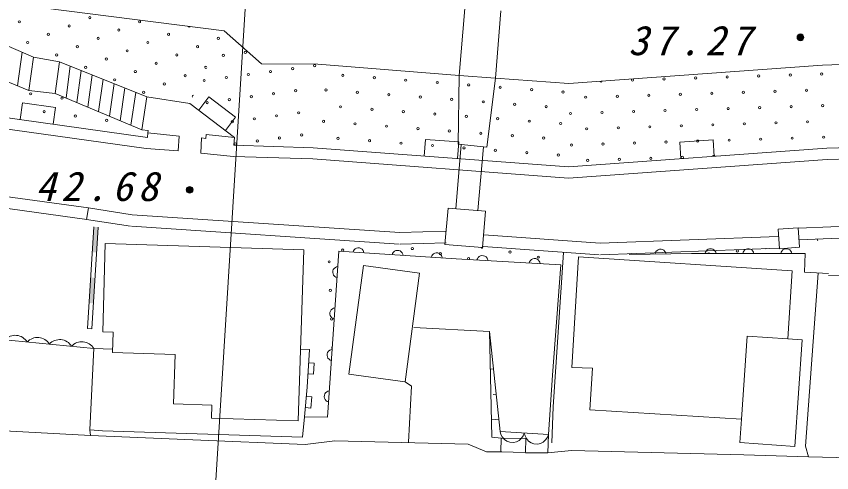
# Model space of a CAD drawing. Units: millimetres, scale not verified. Extents: x 40000 to 680000, y 20000 to 380000.
# Drawn here: x 197162 to 233713, y 271089 to 291524 of the extents above; entities that cross this region are included whole.
import ezdxf

# ---------------------------------------------------------------- set-up
doc = ezdxf.new("R2010")
doc.units = ezdxf.units.MM
doc.header["$LTSCALE"] = 1000
doc.layers.add('S-SUV', color=7, linetype='Continuous', lineweight=13)
doc.styles.add('ＭＳ ゴシック', font='')
doc.styles.get('ＭＳ ゴシック').set_extended_font_data('MS Gothic')

msp = doc.modelspace()

# ---------------------------------------------------------------- hatches: boundary and pattern name
at = {"layer": 'S-SUV'}
for points in [[(200837, 282086), (200765, 280949), (200566, 280961), (200637, 282099)], [(200837, 282086), (200765, 280949), (200566, 280961), (200637, 282099)], [(200694, 279811), (200623, 278674), (200424, 278686), (200495, 279824)], [(200694, 279811), (200623, 278674), (200424, 278686), (200495, 279824)]]:
    msp.add_hatch(color=256, dxfattribs=at).paths.add_polyline_path(points)

# ---------------------------------------------------------------- linework, layer by layer
for p, q in [((208675, 311868), (206020, 269317)), ((191318, 292802), (206479, 290870)), ((217009, 288868), (217275, 291880)), ((218639, 288754), (218883, 291774)), ((197936, 289694), (194371, 291222)), ((206479, 290870), (208152, 289394)), ((197216, 288415), (197427, 289912)), ((194161, 289670), (197725, 288206)), ((197936, 289694), (197725, 288206)), ((199092, 289492), (197936, 289694)), ((199092, 289492), (198906, 288071)), ((203014, 287922), (199092, 289492)), ((233300, 289338), (246255, 289774)), ((199582, 289295), (199391, 287868)), ((208152, 289394), (210676, 289385)), ((210676, 289385), (217009, 288868)), ((221929, 288509), (233300, 289338)), ((183191, 288881), (203039, 286104)), ((199877, 287665), (200073, 289099)), ((200563, 288903), (200362, 287461)), ((216967, 285801), (217009, 288868)), ((217009, 288868), (218639, 288754)), ((218249, 285660), (218639, 288754)), ((218639, 288754), (221929, 288509)), ((183137, 288384), (202979, 285608)), ((200847, 287258), (201053, 288707)), ((201543, 288511), (201333, 287054)), ((197725, 288206), (198906, 288071)), ((198906, 288071), (202789, 286444)), ((201818, 286851), (202034, 288315)), ((202524, 288118), (202303, 286648)), ((203014, 287922), (202789, 286444)), ((204937, 287626), (203014, 287922)), ((205796, 287915), (205341, 287319)), ((206988, 287005), (205796, 287915)), ((197438, 287645), (197335, 286902)), ((198924, 287437), (197438, 287645)), ((198820, 286695), (198924, 287437)), ((206937, 286101), (204937, 287626)), ((206533, 286409), (206988, 287005)), ((202789, 286444), (203068, 286406)), ((203039, 286104), (203064, 286311)), ((203068, 286406), (203064, 286311)), ((203064, 286311), (204469, 286159)), ((205660, 286059), (205671, 286230)), ((205671, 286230), (206937, 286101)), ((204469, 286159), (204416, 285494)), ((205432, 285394), (205471, 286084)), ((205471, 286084), (205660, 286059)), ((206937, 286101), (206906, 285749)), ((215506, 286014), (215449, 285266)), ((217001, 285901), (215506, 286014)), ((216945, 285153), (217001, 285901)), ((228397, 285999), (226901, 285891)), ((226901, 285891), (226955, 285143)), ((228451, 285251), (228397, 285999)), ((233488, 285617), (246593, 286027)), ((204416, 285494), (202979, 285608)), ((206906, 285749), (210475, 285642)), ((210475, 285642), (221918, 284777)), ((217111, 285785), (216861, 282908)), ((216967, 285801), (218249, 285660)), ((218105, 285676), (217857, 282824)), ((221918, 284777), (233488, 285617)), ((246641, 285528), (233514, 285118)), ((200396, 282944), (182787, 285393)), ((206901, 285249), (205432, 285394)), ((210449, 285143), (206901, 285249)), ((221918, 284276), (210449, 285143)), ((233514, 285118), (221918, 284276)), ((200324, 282429), (182716, 284878)), ((200396, 282944), (200316, 282430)), ((202357, 282640), (200396, 282944)), ((216516, 282937), (216378, 281310)), ((218201, 282794), (216516, 282937)), ((214356, 281839), (202357, 282640)), ((218063, 281167), (218201, 282794)), ((246897, 282537), (233667, 282099)), ((202277, 282126), (200316, 282430)), ((200637, 282099), (200352, 277549)), ((200637, 282099), (200352, 277549)), ((200837, 282086), (200552, 277536)), ((200837, 282086), (200552, 277536)), ((214321, 281320), (202322, 282121)), ((216418, 281902), (214356, 281839)), ((232209, 282050), (231312, 281987)), ((231312, 281987), (231373, 281118)), ((232270, 281181), (232209, 282050)), ((233667, 282099), (232226, 282031)), ((246914, 282018), (233691, 281580)), ((223327, 281364), (218121, 281738)), ((231319, 281663), (223327, 281364)), ((233691, 281580), (232250, 281511)), ((201148, 281355), (201034, 277397)), ((210054, 281065), (201149, 281358)), ((210054, 281065), (201149, 281358)), ((212305, 281064), (212356, 281116)), ((212305, 281064), (212356, 281116)), ((212356, 281116), (212413, 281143)), ((212356, 281116), (212413, 281143)), ((212413, 281143), (212473, 281157)), ((212413, 281143), (212473, 281157)), ((212473, 281157), (212550, 281152)), ((212473, 281157), (212550, 281152)), ((212550, 281152), (212608, 281130)), ((212550, 281152), (212608, 281130)), ((212608, 281130), (212661, 281097)), ((212608, 281130), (212661, 281097)), ((212661, 281097), (212706, 281039)), ((212661, 281097), (212706, 281039)), ((216434, 281382), (214372, 281319)), ((216378, 281310), (218063, 281167)), ((223290, 280846), (218084, 281219)), ((231339, 281144), (223346, 280845)), ((225884, 281042), (225938, 281073)), ((225884, 281042), (225938, 281073)), ((225938, 281073), (225997, 281091)), ((225938, 281073), (225997, 281091)), ((225997, 281091), (226074, 281092)), ((225997, 281091), (226074, 281092)), ((226074, 281092), (226133, 281076)), ((226074, 281092), (226133, 281076)), ((226133, 281076), (226189, 281046)), ((226133, 281076), (226189, 281046)), ((228128, 281065), (228183, 281095)), ((228128, 281065), (228183, 281095)), ((228183, 281095), (228242, 281113)), ((228183, 281095), (228242, 281113)), ((228242, 281113), (228319, 281113)), ((228242, 281113), (228319, 281113)), ((228319, 281113), (228378, 281095)), ((228319, 281113), (228378, 281095)), ((228378, 281095), (228433, 281065)), ((228378, 281095), (228433, 281065)), ((229826, 281064), (229881, 281094)), ((229826, 281064), (229881, 281094)), ((229881, 281094), (229940, 281112)), ((229881, 281094), (229940, 281112)), ((229940, 281112), (230018, 281112)), ((229940, 281112), (230018, 281112)), ((230018, 281112), (230076, 281094)), ((230018, 281112), (230076, 281094)), ((230076, 281094), (230131, 281064)), ((230076, 281094), (230131, 281064)), ((231373, 281118), (232270, 281181)), ((231524, 281063), (231579, 281093)), ((231524, 281063), (231579, 281093)), ((231579, 281093), (231638, 281111)), ((231579, 281093), (231638, 281111)), ((231638, 281111), (231716, 281111)), ((231638, 281111), (231716, 281111)), ((231716, 281111), (231774, 281093)), ((231716, 281111), (231774, 281093)), ((231774, 281093), (231829, 281063)), ((231774, 281093), (231829, 281063)), ((210054, 281065), (209802, 273406)), ((210054, 281065), (209802, 273406)), ((211112, 273575), (211621, 281002)), ((211112, 273575), (211621, 281002)), ((211621, 281002), (216886, 280666)), ((211621, 281002), (216886, 280666)), ((212249, 280962), (212272, 281018)), ((212249, 280962), (212272, 281018)), ((212272, 281018), (212305, 281064)), ((212272, 281018), (212305, 281064)), ((212706, 281039), (212733, 280988)), ((212706, 281039), (212733, 280988)), ((212733, 280988), (212748, 280930)), ((212733, 280988), (212748, 280930)), ((214004, 280850), (214027, 280906)), ((214004, 280850), (214027, 280906)), ((214027, 280906), (214060, 280953)), ((214027, 280906), (214060, 280953)), ((214060, 280953), (214111, 281005)), ((214060, 280953), (214111, 281005)), ((214111, 281005), (214168, 281031)), ((214111, 281005), (214168, 281031)), ((214168, 281031), (214228, 281045)), ((214168, 281031), (214228, 281045)), ((214228, 281045), (214305, 281040)), ((214228, 281045), (214305, 281040)), ((214305, 281040), (214363, 281019)), ((214305, 281040), (214363, 281019)), ((214363, 281019), (214416, 280985)), ((214363, 281019), (214416, 280985)), ((214416, 280985), (214461, 280927)), ((214416, 280985), (214461, 280927)), ((214461, 280927), (214488, 280877)), ((214461, 280927), (214488, 280877)), ((214488, 280877), (214503, 280818)), ((214488, 280877), (214503, 280818)), ((215759, 280738), (215782, 280794)), ((215759, 280738), (215782, 280794)), ((215782, 280794), (215815, 280841)), ((215782, 280794), (215815, 280841)), ((215815, 280841), (215866, 280893)), ((215815, 280841), (215866, 280893)), ((215866, 280893), (215923, 280919)), ((215866, 280893), (215923, 280919)), ((215923, 280919), (215983, 280933)), ((215923, 280919), (215983, 280933)), ((215983, 280933), (216060, 280928)), ((215983, 280933), (216060, 280928)), ((216060, 280928), (216118, 280907)), ((216060, 280928), (216118, 280907)), ((216118, 280907), (216171, 280873)), ((216118, 280907), (216171, 280873)), ((216171, 280873), (216216, 280815)), ((216171, 280873), (216216, 280815)), ((216216, 280815), (216243, 280765)), ((216216, 280815), (216243, 280765)), ((216243, 280765), (216258, 280706)), ((216243, 280765), (216258, 280706)), ((217831, 280670), (217864, 280717)), ((217831, 280670), (217864, 280717)), ((217864, 280717), (217914, 280769)), ((217864, 280717), (217914, 280769)), ((217914, 280769), (217971, 280796)), ((217914, 280769), (217971, 280796)), ((217971, 280796), (218030, 280810)), ((217971, 280796), (218030, 280810)), ((218030, 280810), (218108, 280806)), ((218030, 280810), (218108, 280806)), ((218108, 280806), (218165, 280785)), ((218108, 280806), (218165, 280785)), ((218165, 280785), (218219, 280752)), ((218165, 280785), (218219, 280752)), ((218219, 280752), (218264, 280694)), ((218219, 280752), (218264, 280694)), ((221684, 280944), (221227, 274030)), ((221684, 280944), (221227, 274030)), ((222062, 275803), (222368, 280748)), ((222062, 275803), (222368, 280748)), ((231935, 280124), (222368, 280748)), ((231935, 280124), (222368, 280748)), ((224646, 280861), (224633, 280895)), ((227432, 280904), (224646, 280861)), ((224761, 280900), (224646, 280861)), ((225789, 280879), (225808, 280937)), ((225789, 280879), (225808, 280937)), ((225808, 280937), (225837, 280986)), ((225808, 280937), (225837, 280986)), ((225837, 280986), (225884, 281042)), ((225837, 280986), (225884, 281042)), ((226189, 281046), (226238, 280992)), ((226189, 281046), (226238, 280992)), ((226238, 280992), (226269, 280944)), ((226238, 280992), (226269, 280944)), ((226269, 280944), (226289, 280887)), ((226269, 280944), (226289, 280887)), ((232526, 280902), (227432, 280904)), ((228031, 280904), (228051, 280961)), ((228031, 280904), (228051, 280961)), ((228051, 280961), (228081, 281010)), ((228051, 280961), (228081, 281010)), ((228081, 281010), (228128, 281065)), ((228081, 281010), (228128, 281065)), ((228433, 281065), (228482, 281010)), ((228433, 281065), (228482, 281010)), ((228482, 281010), (228512, 280961)), ((228482, 281010), (228512, 280961)), ((228512, 280961), (228531, 280904)), ((228512, 280961), (228531, 280904)), ((229729, 280903), (229749, 280961)), ((229729, 280903), (229749, 280961)), ((229749, 280961), (229779, 281009)), ((229749, 280961), (229779, 281009)), ((229779, 281009), (229826, 281064)), ((229779, 281009), (229826, 281064)), ((230131, 281064), (230180, 281009)), ((230131, 281064), (230180, 281009)), ((230180, 281009), (230210, 280960)), ((230180, 281009), (230210, 280960)), ((230210, 280960), (230229, 280903)), ((230210, 280960), (230229, 280903)), ((231427, 280902), (231447, 280960)), ((231427, 280902), (231447, 280960)), ((231447, 280960), (231477, 281008)), ((231447, 280960), (231477, 281008)), ((231477, 281008), (231524, 281063)), ((231477, 281008), (231524, 281063)), ((231829, 281063), (231878, 281008)), ((231829, 281063), (231878, 281008)), ((231878, 281008), (231908, 280959)), ((231878, 281008), (231908, 280959)), ((231908, 280959), (231927, 280902)), ((231908, 280959), (231927, 280902)), ((232526, 280902), (232500, 280062)), ((212723, 280359), (212073, 275498)), ((212723, 280359), (212073, 275498)), ((215238, 280023), (212723, 280359)), ((215238, 280023), (212723, 280359)), ((221572, 280400), (216886, 280666)), ((221572, 280400), (216886, 280666)), ((217808, 280614), (217831, 280670)), ((217808, 280614), (217831, 280670)), ((218264, 280694), (218291, 280644)), ((218264, 280694), (218291, 280644)), ((218291, 280644), (218307, 280586)), ((218291, 280644), (218307, 280586)), ((220151, 280481), (220174, 280537)), ((220151, 280481), (220174, 280537)), ((220174, 280537), (220207, 280584)), ((220174, 280537), (220207, 280584)), ((220207, 280584), (220257, 280636)), ((220207, 280584), (220257, 280636)), ((220257, 280636), (220314, 280663)), ((220257, 280636), (220314, 280663)), ((220314, 280663), (220373, 280677)), ((220314, 280663), (220373, 280677)), ((220373, 280677), (220451, 280673)), ((220373, 280677), (220451, 280673)), ((220451, 280673), (220508, 280652)), ((220451, 280673), (220508, 280652)), ((220508, 280652), (220562, 280619)), ((220508, 280652), (220562, 280619)), ((220562, 280619), (220607, 280561)), ((220562, 280619), (220607, 280561)), ((220607, 280561), (220634, 280511)), ((220607, 280561), (220634, 280511)), ((220634, 280511), (220650, 280453)), ((220634, 280511), (220650, 280453)), ((221200, 275453), (221572, 280400)), ((221200, 275453), (221572, 280400)), ((211346, 280049), (211352, 280126)), ((211346, 280049), (211352, 280126)), ((211360, 279989), (211346, 280049)), ((211360, 279989), (211346, 280049)), ((211352, 280126), (211373, 280184)), ((211352, 280126), (211373, 280184)), ((211386, 279932), (211360, 279989)), ((211386, 279932), (211360, 279989)), ((211373, 280184), (211407, 280236)), ((211373, 280184), (211407, 280236)), ((211407, 280236), (211465, 280281)), ((211407, 280236), (211465, 280281)), ((211465, 280281), (211516, 280308)), ((211465, 280281), (211516, 280308)), ((211516, 280308), (211574, 280323)), ((211516, 280308), (211574, 280323)), ((214588, 275162), (215238, 280023)), ((214588, 275162), (215238, 280023)), ((231935, 280124), (231748, 277080)), ((231935, 280124), (231748, 277080)), ((232500, 280062), (233570, 280015)), ((233103, 280017), (232536, 272281)), ((211437, 279881), (211386, 279932)), ((211437, 279881), (211386, 279932)), ((211484, 279848), (211437, 279881)), ((211484, 279848), (211437, 279881)), ((211540, 279824), (211484, 279848)), ((211540, 279824), (211484, 279848)), ((248572, 279518), (233569, 279915)), ((211219, 278192), (211224, 278269)), ((211219, 278192), (211224, 278269)), ((211233, 278132), (211219, 278192)), ((211233, 278132), (211219, 278192)), ((211224, 278269), (211246, 278327)), ((211224, 278269), (211246, 278327)), ((211246, 278327), (211280, 278380)), ((211246, 278327), (211280, 278380)), ((211280, 278380), (211338, 278425)), ((211280, 278380), (211338, 278425)), ((211338, 278425), (211388, 278451)), ((211338, 278425), (211388, 278451)), ((211388, 278451), (211447, 278466)), ((211388, 278451), (211447, 278466)), ((211259, 278075), (211233, 278132)), ((211259, 278075), (211233, 278132)), ((211310, 278024), (211259, 278075)), ((211310, 278024), (211259, 278075)), ((211357, 277991), (211310, 278024)), ((211357, 277991), (211310, 278024)), ((211413, 277967), (211357, 277991)), ((211413, 277967), (211357, 277991)), ((200633, 276655), (191683, 277516)), ((200552, 277536), (200352, 277549)), ((200552, 277536), (200352, 277549)), ((218378, 277412), (214989, 277589)), ((218378, 277412), (214989, 277589)), ((201503, 277382), (201034, 277397)), ((201473, 276466), (201504, 277384)), ((201473, 276466), (201504, 277384)), ((218851, 272933), (218378, 277412)), ((218378, 277412), (218481, 272676)), ((218851, 272933), (218378, 277412)), ((218378, 277412), (218481, 272676)), ((229918, 277205), (229663, 273486)), ((229918, 277205), (229663, 273486)), ((231748, 277080), (229918, 277205)), ((231748, 277080), (229918, 277205)), ((231748, 277080), (232391, 277036)), ((231748, 277080), (232391, 277036)), ((218437, 276852), (218409, 276849)), ((218437, 276852), (218409, 276849)), ((232064, 272266), (232391, 277036)), ((232064, 272266), (232391, 277036)), ((200464, 273002), (200633, 276658)), ((201477, 276616), (200633, 276656)), ((201473, 276466), (204286, 276374)), ((201473, 276466), (204286, 276374)), ((204213, 274168), (204286, 276374)), ((204213, 274168), (204286, 276374)), ((210298, 276600), (209907, 276614)), ((210298, 276600), (209907, 276614)), ((210298, 276600), (210207, 274919)), ((210298, 276600), (210207, 274919)), ((211092, 276335), (211097, 276413)), ((211092, 276335), (211097, 276413)), ((211106, 276276), (211092, 276335)), ((211106, 276276), (211092, 276335)), ((211097, 276413), (211119, 276470)), ((211097, 276413), (211119, 276470)), ((211119, 276470), (211153, 276523)), ((211119, 276470), (211153, 276523)), ((211153, 276523), (211211, 276568)), ((211153, 276523), (211211, 276568)), ((211211, 276568), (211261, 276594)), ((211211, 276568), (211261, 276594)), ((211261, 276594), (211320, 276609)), ((211261, 276594), (211320, 276609)), ((210516, 275996), (210266, 276009)), ((210516, 275996), (210266, 276009)), ((210488, 275497), (210516, 275996)), ((210488, 275497), (210516, 275996)), ((211132, 276219), (211106, 276276)), ((211132, 276219), (211106, 276276)), ((211183, 276168), (211132, 276219)), ((211183, 276168), (211132, 276219)), ((211230, 276134), (211183, 276168)), ((211230, 276134), (211183, 276168)), ((211286, 276110), (211230, 276134)), ((211286, 276110), (211230, 276134)), ((200590, 275757), (200589, 275738)), ((200613, 275756), (200590, 275757)), ((218555, 275732), (218415, 275717)), ((218555, 275732), (218415, 275717)), ((222062, 275803), (222985, 275766)), ((222062, 275803), (222985, 275766)), ((222985, 275766), (222874, 273904)), ((222985, 275766), (222874, 273904)), ((210239, 275510), (210488, 275497)), ((210239, 275510), (210488, 275497)), ((212073, 275498), (214588, 275162)), ((212073, 275498), (214588, 275162)), ((221020, 272795), (221200, 275453)), ((210207, 274919), (210079, 273590)), ((210207, 274919), (210079, 273590)), ((214588, 275162), (214884, 274970)), ((214588, 275162), (214884, 274970)), ((214884, 274970), (214749, 272459)), ((214884, 274970), (214749, 272459)), ((210416, 274480), (210167, 274504)), ((210416, 274480), (210167, 274504)), ((210965, 274479), (210970, 274556)), ((210965, 274479), (210970, 274556)), ((210970, 274556), (210992, 274613)), ((210970, 274556), (210992, 274613)), ((210992, 274613), (211026, 274666)), ((210992, 274613), (211026, 274666)), ((211026, 274666), (211084, 274711)), ((211026, 274666), (211084, 274711)), ((211084, 274711), (211134, 274738)), ((211084, 274711), (211134, 274738)), ((211134, 274738), (211193, 274753)), ((211134, 274738), (211193, 274753)), ((218673, 274612), (218533, 274597)), ((218673, 274612), (218533, 274597)), ((204213, 274168), (205933, 274111)), ((204213, 274168), (205933, 274111)), ((210368, 273982), (210416, 274480)), ((210368, 273982), (210416, 274480)), ((210979, 274419), (210965, 274479)), ((210979, 274419), (210965, 274479)), ((211005, 274362), (210979, 274419)), ((211005, 274362), (210979, 274419)), ((211056, 274311), (211005, 274362)), ((211056, 274311), (211005, 274362)), ((211103, 274278), (211056, 274311)), ((211103, 274278), (211056, 274311)), ((211159, 274254), (211103, 274278)), ((211159, 274254), (211103, 274278)), ((205914, 273534), (205933, 274111)), ((205914, 273534), (205933, 274111)), ((210119, 274006), (210368, 273982)), ((210119, 274006), (210368, 273982)), ((221227, 274030), (221168, 272425)), ((222874, 273904), (229663, 273486)), ((209802, 273406), (205914, 273534)), ((209802, 273406), (205914, 273534)), ((210079, 273590), (209993, 272679)), ((210079, 273590), (209993, 272679)), ((210079, 273590), (211112, 273575)), ((210079, 273590), (211112, 273575)), ((218791, 273492), (218464, 273458)), ((218791, 273492), (218464, 273458)), ((229663, 273486), (229591, 272436)), ((229663, 273486), (229591, 272436)), ((195140, 273040), (200483, 272749)), ((200483, 272749), (200464, 273002)), ((201033, 272970), (200464, 273002)), ((200483, 272749), (205076, 272562)), ((209993, 272679), (201033, 272970)), ((209993, 272679), (201033, 272970)), ((218481, 272676), (218900, 272640)), ((218481, 272676), (218900, 272640)), ((218851, 272933), (218883, 272805)), ((218851, 272933), (218883, 272805)), ((218851, 272933), (221020, 272795)), ((218883, 272805), (218942, 272695)), ((218883, 272805), (218942, 272695)), ((218942, 272695), (219040, 272569)), ((218942, 272695), (219040, 272569)), ((219815, 272640), (219884, 272742)), ((219815, 272640), (219884, 272742)), ((219884, 272742), (219935, 272864)), ((219884, 272742), (219935, 272864)), ((219935, 272864), (219968, 272736)), ((219935, 272864), (219968, 272736)), ((219968, 272736), (220027, 272626)), ((219968, 272736), (220027, 272626)), ((220900, 272571), (220969, 272673)), ((220900, 272571), (220969, 272673)), ((220969, 272673), (221020, 272795)), ((220969, 272673), (221020, 272795)), ((221020, 272795), (220984, 271975)), ((205076, 272562), (210116, 272349)), ((210116, 272349), (211434, 272509)), ((211434, 272509), (217424, 272359)), ((217424, 272359), (218246, 272016)), ((218885, 272018), (218900, 272640)), ((218900, 272640), (220003, 272614)), ((219040, 272569), (219155, 272497)), ((219040, 272569), (219155, 272497)), ((219155, 272497), (219280, 272448)), ((219155, 272497), (219280, 272448)), ((219280, 272448), (219448, 272437)), ((219280, 272448), (219448, 272437)), ((219448, 272437), (219578, 272470)), ((219448, 272437), (219578, 272470)), ((219578, 272470), (219702, 272527)), ((219578, 272470), (219702, 272527)), ((219702, 272527), (219815, 272640)), ((219702, 272527), (219815, 272640)), ((220003, 272614), (219988, 271991)), ((220027, 272626), (220125, 272500)), ((220027, 272626), (220125, 272500)), ((220125, 272500), (220240, 272428)), ((220125, 272500), (220240, 272428)), ((220240, 272428), (220365, 272379)), ((220240, 272428), (220365, 272379)), ((220365, 272379), (220533, 272368)), ((220365, 272379), (220533, 272368)), ((220533, 272368), (220663, 272401)), ((220533, 272368), (220663, 272401)), ((220663, 272401), (220786, 272458)), ((220663, 272401), (220786, 272458)), ((220786, 272458), (220900, 272571)), ((220786, 272458), (220900, 272571)), ((229591, 272436), (232064, 272266)), ((229591, 272436), (232064, 272266)), ((218246, 272016), (218922, 272017)), ((219988, 271991), (218885, 272018)), ((219989, 271985), (220984, 271975)), ((220984, 271975), (222047, 272081)), ((222047, 272081), (229778, 271885)), ((232673, 271798), (232536, 272281)), ((232673, 271798), (229778, 271885)), ((232673, 271798), (236514, 271713))]:
    msp.add_line(p, q, dxfattribs=at)
for centre, radius in [((197302, 291279), 49.8), ((200459, 291465), 49.8), ((202687, 291279), 49.8), ((199530, 291094), 49.8), ((201759, 290908), 49.8), ((198602, 290722), 49.8), ((200830, 290536), 49.8), ((203987, 290722), 49.8), ((206215, 290537), 49.8), ((232310, 290583), 150), ((232310, 290583), 131), ((232310, 290583), 112), ((232310, 290583), 93.8), ((232310, 290583), 75), ((232310, 290583), 56.2), ((232310, 290583), 37.5), ((232310, 290583), 18.8), ((197674, 290351), 49.8), ((199902, 290165), 49.8), ((203059, 290351), 49.8), ((205287, 290165), 49.8), ((198973, 289794), 49.8), ((202130, 289979), 49.8), ((204359, 289794), 49.8), ((207433, 289908), 49.8), ((201202, 289608), 49.8), ((206442, 289775), 49.8), ((200273, 289237), 49.8), ((203430, 289422), 49.8), ((209549, 289184), 49.8), ((210540, 289317), 49.8), ((202502, 289051), 49.8), ((204730, 288865), 49.8), ((206576, 288784), 49.8), ((207567, 288917), 49.8), ((208558, 289051), 49.8), ((211800, 288880), 49.8), ((213210, 288773), 49.8), ((226200, 288719), 49.8), ((227613, 288763), 49.8), ((229027, 288807), 49.8), ((230440, 288852), 49.8), ((231854, 288896), 49.8), ((233267, 288940), 49.8), ((201573, 288680), 49.8), ((203802, 288494), 49.8), ((205585, 288651), 49.8), ((214620, 288667), 49.8), ((216030, 288560), 49.8), ((217440, 288454), 49.8), ((218851, 288347), 49.8), ((197810, 288055), 49.8), ((202873, 288123), 49.8), ((208691, 288060), 49.8), ((209682, 288193), 49.8), ((211041, 288228), 49.8), ((212451, 288122), 49.8), ((213862, 288015), 49.8), ((220261, 288240), 49.8), ((221671, 288134), 49.8), ((225515, 287990), 49.8), ((226929, 288034), 49.8), ((228342, 288079), 49.8), ((229756, 288123), 49.8), ((231169, 288167), 49.8), ((232583, 288211), 49.8), ((199210, 287859), 49.8), ((205718, 287660), 49.8), ((206709, 287793), 49.8), ((207700, 287926), 49.8), ((215272, 287908), 49.8), ((216682, 287802), 49.8), ((218092, 287695), 49.8), ((222688, 287902), 49.8), ((224102, 287946), 49.8), ((198412, 287256), 49.8), ((211693, 287470), 49.8), ((213103, 287363), 49.8), ((214513, 287257), 49.8), ((219502, 287588), 49.8), ((220913, 287482), 49.8), ((224831, 287261), 49.8), ((226244, 287305), 49.8), ((227658, 287350), 49.8), ((229071, 287394), 49.8), ((230485, 287438), 49.8), ((231898, 287482), 49.8), ((233312, 287527), 49.8), ((199812, 287060), 49.8), ((207833, 286935), 49.8), ((208825, 287068), 49.8), ((209816, 287202), 49.8), ((215924, 287150), 49.8), ((217334, 287043), 49.8), ((218744, 286937), 49.8), ((222003, 287173), 49.8), ((223417, 287217), 49.8), ((201213, 286865), 49.8), ((206842, 286802), 49.8), ((210935, 286818), 49.8), ((212345, 286711), 49.8), ((213755, 286605), 49.8), ((220154, 286830), 49.8), ((221564, 286723), 49.8), ((224146, 286532), 49.8), ((225559, 286577), 49.8), ((226973, 286621), 49.8), ((228386, 286665), 49.8), ((229800, 286709), 49.8), ((231213, 286753), 49.8), ((232627, 286798), 49.8), ((209949, 286211), 49.8), ((215165, 286498), 49.8), ((216575, 286392), 49.8), ((217986, 286285), 49.8), ((219396, 286178), 49.8), ((222732, 286488), 49.8), ((206976, 285811), 49.8), ((207967, 285944), 49.8), ((208958, 286077), 49.8), ((211586, 286060), 49.8), ((212997, 285953), 49.8), ((214407, 285846), 49.8), ((220806, 286072), 49.8), ((223461, 285804), 49.8), ((224875, 285848), 49.8), ((226288, 285892), 49.8), ((227702, 285936), 49.8), ((229115, 285980), 49.8), ((230529, 286025), 49.8), ((231942, 286069), 49.8), ((233356, 286113), 49.8), ((215817, 285740), 49.8), ((217227, 285633), 49.8), ((218637, 285526), 49.8), ((220047, 285420), 49.8), ((222048, 285759), 49.8), ((221458, 285313), 49.8), ((222777, 285075), 49.8), ((224190, 285119), 49.8), ((225604, 285163), 49.8), ((227017, 285207), 49.8), ((204933, 283753), 150), ((204933, 283753), 131), ((204933, 283753), 112), ((204933, 283753), 93.8), ((204933, 283753), 75), ((204933, 283753), 56.2), ((204934, 283752), 37.5), ((204933, 283753), 18.8), ((211790, 281055), 49.8), ((211791, 281056), 49.8), ((214913, 281125), 49.8), ((214914, 281126), 49.8), ((216174, 280898), 49.8), ((216174, 280897), 49.8), ((219297, 280967), 49.8), ((219297, 280967), 49.8), ((220557, 280739), 49.8), ((220558, 280739), 49.8), ((229480, 281020), 49.8), ((229480, 281020), 49.8), ((211187, 280530), 49.8), ((211188, 280530), 49.8), ((211241, 279250), 49.8), ((211242, 279251), 49.8), ((211295, 277971), 49.8), ((211296, 277971), 49.8)]:
    msp.add_circle(centre, radius, dxfattribs=at)
for centre, radius, start, end in [((204916, 291094), 49.8, 202.0625, 323.4105), ((205658, 289237), 49.8, 10.4095, 298.7321), ((223373, 288631), 49.8, 203.3682, 344.9771), ((224786, 288675), 49.8, 125.7339, 62.6114), ((205101, 287937), 49.8, 81.8413, 227.3003), ((228431, 285252), 49.8, 2.1295, 186.1766), ((233167, 281537), 99.5, 178.2552, 216.6195), ((233167, 281536), 99.5, 178.0825, 216.4972), ((218037, 281195), 49.8, 206.6899, 324.0371), ((218037, 281195), 49.8, 207.1637, 323.5766), ((230753, 281161), 49.8, 233.4944, 310.7476), ((230753, 281161), 49.8, 233.667, 310.5765), ((217434, 280670), 49.8, 312.8161, 220.6867), ((217434, 280669), 49.8, 312.692, 220.813), ((228207, 280879), 49.8, 28.9019, 151.0441), ((228208, 280879), 49.8, 29.2337, 150.7056), ((232464, 280825), 99.5, 50.8905, 51.3817), ((232464, 280825), 99.5, 50.7684, 51.2922), ((197117, 276617), 624, 31.3369, 137.6748), ((198111, 276522), 624, 31.3374, 137.6748), ((199106, 276426), 624, 31.3377, 137.6741), ((200100, 276330), 624, 31.3381, 137.6733), ((211350, 276692), 49.8, 115.4138, 236.7543), ((211350, 276691), 49.8, 115.3433, 236.8262)]:
    msp.add_arc(centre, radius, start, end, dxfattribs=at)

# ---------------------------------------------------------------- texts
at = {"layer": 'S-SUV', "char_height": 1320, "attachment_point": 7, "style": 'ＭＳ ゴシック'}
for s, insert in [('\\T1.28;\\Q15;37.27', (224591, 289762)), ('\\T1.28;\\Q15;42.68', (198014, 283232))]:
    msp.add_mtext(s, dxfattribs=dict(at, insert=insert))

doc.saveas('drawing.dxf')
